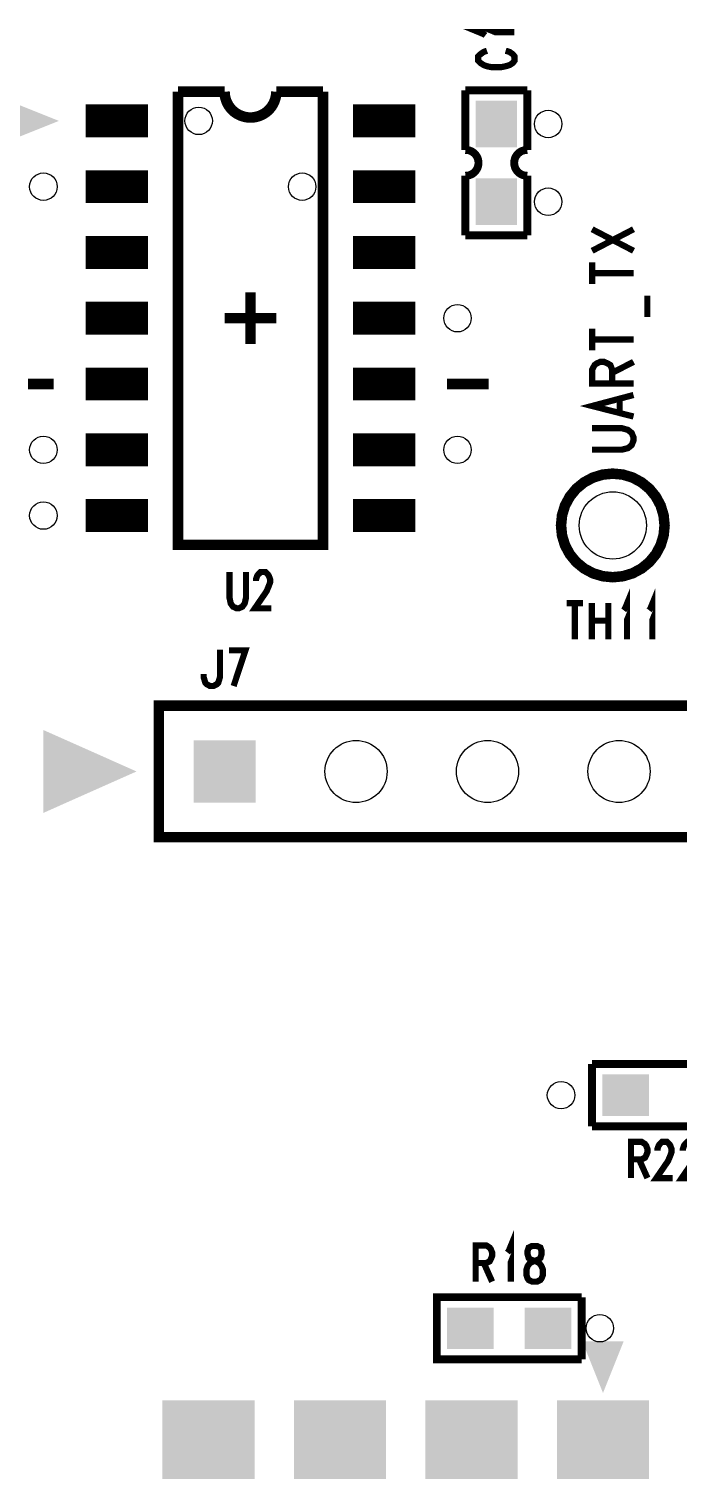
# Model space of a CAD drawing. Extents: x -8 to 142, y 0 to 126.
# Drawn here: x 70.22 to 82.76, y 40.34 to 68.33 of the extents above; entities that cross this region are included whole.
import ezdxf

# ---------------------------------------------------------------- set-up
doc = ezdxf.new("R2010")
doc.units = 0
doc.layers.get('0').update_dxf_attribs({"linetype": 'CONTINUOUS'})
doc.layers.add('02_ASSY1_GBR', color=6, linetype='CONTINUOUS')

# ---------------------------------------------------------------- blocks, each defined once
blk = doc.blocks.new('SQUARE_147')
blk.add_solid([(0.6, 0.6), (0.6, -0.6), (-0.6, 0.6), (-0.6, -0.6)])
blk = doc.blocks.new('ROUND_170')
blk.add_circle((0, 0), 0.265)
blk = doc.blocks.new('RECTANGLE_178')
blk.add_solid([(0.4, 0.45), (0.4, -0.45), (-0.4, 0.45), (-0.4, -0.45)])
blk = doc.blocks.new('RECTANGLE_180')
blk.add_solid([(0.45, 0.4), (0.45, -0.4), (-0.45, 0.4), (-0.45, -0.4)])
blk = doc.blocks.new('RECTANGLE_202')
blk.add_solid([(0.89, 0.76), (0.89, -0.76), (-0.89, 0.76), (-0.89, -0.76)])
blk = doc.blocks.new('ROUND_217')
blk.add_circle((0, 0), 0.6)
blk = doc.blocks.new('ROUND_218')
blk.add_circle((0, 0), 0.65)

msp = doc.modelspace()

# ---------------------------------------------------------------- linework, layer by layer
at = {"layer": '02_ASSY1_GBR'}
for points, const_width in [([(79.038, 68.21), (79.006, 68.235), (78.911, 68.274), (79.6, 68.274)], 0.12), ([(79.07, 67.914), (79.006, 67.892), (78.942, 67.847), (78.9, 67.806), (78.9, 67.72), (78.942, 67.679), (79.006, 67.637), (79.07, 67.615), (79.165, 67.596), (79.335, 67.596), (79.43, 67.615), (79.505, 67.637), (79.568, 67.679), (79.6, 67.72), (79.6, 67.806), (79.568, 67.847), (79.505, 67.892), (79.43, 67.914)], 0.12), ([(75.9, 67.125), (75.9, 58.375), (73.1, 58.375), (73.1, 67.125)], 0.2032), ([(73.1, 67.125), (74, 67.125)], 0.2032), ([(75, 67.125), (74.998, 67.076), (74.99, 67.027), (74.978, 66.98), (74.962, 66.934), (74.941, 66.889), (74.916, 66.847), (74.887, 66.808), (74.854, 66.771), (74.817, 66.738), (74.778, 66.709), (74.736, 66.684), (74.691, 66.663), (74.645, 66.647), (74.598, 66.635), (74.549, 66.627), (74.5, 66.625), (74.451, 66.627), (74.402, 66.635), (74.355, 66.647), (74.309, 66.663), (74.264, 66.684), (74.222, 66.709), (74.183, 66.738), (74.146, 66.771), (74.113, 66.808), (74.084, 66.847), (74.059, 66.889), (74.038, 66.934), (74.022, 66.98), (74.01, 67.027), (74.002, 67.076), (74, 67.125)], 0.2032), ([(75.9, 67.125), (75, 67.125)], 0.2032), ([(78.65, 67.15), (79.85, 67.15)], 0.1524), ([(78.65, 67.15), (78.65, 66)], 0.1524), ([(79.85, 67.15), (79.85, 66)], 0.1524), ([(71.318, 66.56), (72.518, 66.56)], 0.635), ([(76.483, 66.56), (77.683, 66.56)], 0.635), ([(78.65, 66), (78.675, 65.999), (78.699, 65.996), (78.724, 65.99), (78.747, 65.982), (78.77, 65.972), (78.791, 65.96), (78.811, 65.945), (78.83, 65.929), (78.847, 65.91), (78.862, 65.89), (78.875, 65.869), (78.886, 65.847), (78.894, 65.823), (78.9, 65.799), (78.904, 65.775), (78.905, 65.75), (78.904, 65.725), (78.9, 65.701), (78.894, 65.677), (78.886, 65.653), (78.875, 65.631), (78.862, 65.61), (78.847, 65.59), (78.83, 65.571), (78.811, 65.555), (78.791, 65.54), (78.77, 65.528), (78.747, 65.518), (78.724, 65.51), (78.699, 65.504), (78.675, 65.501), (78.65, 65.5)], 0.1524), ([(79.85, 65.5), (79.825, 65.501), (79.801, 65.504), (79.776, 65.51), (79.753, 65.518), (79.73, 65.528), (79.709, 65.54), (79.689, 65.555), (79.67, 65.571), (79.653, 65.59), (79.638, 65.61), (79.625, 65.631), (79.614, 65.653), (79.606, 65.677), (79.6, 65.701), (79.596, 65.725), (79.595, 65.75), (79.596, 65.775), (79.6, 65.799), (79.606, 65.823), (79.614, 65.847), (79.625, 65.869), (79.638, 65.89), (79.653, 65.91), (79.67, 65.929), (79.689, 65.945), (79.709, 65.96), (79.73, 65.972), (79.753, 65.982), (79.776, 65.99), (79.801, 65.996), (79.825, 65.999), (79.85, 66)], 0.1524), ([(71.318, 65.29), (72.518, 65.29)], 0.635), ([(76.483, 65.29), (77.683, 65.29)], 0.635), ([(78.65, 65.5), (78.65, 64.35)], 0.1524), ([(79.85, 65.5), (79.85, 64.35)], 0.1524), ([(78.65, 64.35), (79.85, 64.35)], 0.1524), ([(81.1, 64.468), (81.9, 64.052)], 0.12), ([(81.1, 64.052), (81.9, 64.468)], 0.12), ([(71.318, 64.02), (72.518, 64.02)], 0.635), ([(76.483, 64.02), (77.683, 64.02)], 0.635), ([(81.1, 63.412), (81.1, 63.828)], 0.12), ([(81.1, 63.62), (81.9, 63.62)], 0.12), ([(74.5, 63.25), (74.5, 62.25)], 0.2032), ([(71.318, 62.75), (72.518, 62.75)], 0.635), ([(76.483, 62.75), (77.683, 62.75)], 0.635), ([(82.167, 62.772), (82.167, 63.188)], 0.12), ([(74, 62.75), (75, 62.75)], 0.2032), ([(81.1, 62.132), (81.1, 62.548)], 0.12), ([(81.1, 62.34), (81.9, 62.34)], 0.12), ([(81.9, 61.492), (81.1, 61.492), (81.1, 61.758), (81.148, 61.846), (81.185, 61.875), (81.258, 61.908), (81.33, 61.908), (81.403, 61.875), (81.452, 61.846), (81.488, 61.758), (81.488, 61.492)], 0.12), ([(81.488, 61.696), (81.9, 61.908)], 0.12), ([(71.318, 61.48), (72.518, 61.48)], 0.635), ([(76.483, 61.48), (77.683, 61.48)], 0.635), ([(70.2, 61.48), (70.7, 61.48)], 0.2032), ([(78.3, 61.48), (79.1, 61.48)], 0.2032), ([(81.9, 60.852), (81.1, 61.056), (81.9, 61.268)], 0.12), ([(81.633, 60.927), (81.633, 61.189)], 0.12), ([(71.318, 60.21), (72.518, 60.21)], 0.635), ([(76.483, 60.21), (77.683, 60.21)], 0.635), ([(81.1, 60.212), (81.67, 60.212), (81.791, 60.241), (81.864, 60.299), (81.9, 60.391), (81.9, 60.449), (81.864, 60.536), (81.791, 60.595), (81.67, 60.628), (81.1, 60.628)], 0.12), ([(80.5, 58.75), (80.519, 58.555), (80.576, 58.367), (80.669, 58.194), (80.793, 58.043), (80.944, 57.919), (81.117, 57.826), (81.305, 57.769), (81.5, 57.75), (81.695, 57.769), (81.883, 57.826), (82.056, 57.919), (82.207, 58.043), (82.331, 58.194), (82.424, 58.367), (82.481, 58.555), (82.5, 58.75), (82.481, 58.945), (82.424, 59.133), (82.331, 59.306), (82.207, 59.457), (82.056, 59.581), (81.883, 59.674), (81.695, 59.731), (81.5, 59.75), (81.305, 59.731), (81.117, 59.674), (80.944, 59.581), (80.793, 59.457), (80.669, 59.306), (80.576, 59.133), (80.519, 58.945), (80.5, 58.75)], 0.2032), ([(71.318, 58.94), (72.518, 58.94)], 0.635), ([(76.483, 58.94), (77.683, 58.94)], 0.635), ([(74.096, 57.85), (74.096, 57.352), (74.118, 57.245), (74.163, 57.182), (74.233, 57.15), (74.277, 57.15), (74.344, 57.182), (74.389, 57.245), (74.414, 57.352), (74.414, 57.85)], 0.12), ([(74.608, 57.68), (74.608, 57.712), (74.63, 57.776), (74.653, 57.808), (74.697, 57.85), (74.79, 57.85), (74.834, 57.808), (74.856, 57.776), (74.879, 57.712), (74.879, 57.648), (74.856, 57.585), (74.812, 57.479), (74.586, 57.15), (74.904, 57.15)], 0.12), ([(81.71, 57.112), (81.735, 57.144), (81.774, 57.239), (81.774, 56.55)], 0.12), ([(82.2, 57.112), (82.225, 57.144), (82.264, 57.239), (82.264, 56.55)], 0.12), ([(80.606, 57.25), (80.924, 57.25)], 0.12), ([(80.765, 57.25), (80.765, 56.55)], 0.12), ([(81.096, 57.25), (81.096, 56.55)], 0.12), ([(81.414, 57.25), (81.414, 56.55)], 0.12), ([(81.096, 56.911), (81.414, 56.911)], 0.12), ([(73.911, 56.35), (73.911, 55.82), (73.879, 55.714), (73.847, 55.682), (73.787, 55.65), (73.72, 55.65), (73.659, 55.682), (73.628, 55.714), (73.596, 55.82), (73.596, 55.883)], 0.12), ([(74.086, 56.339), (74.404, 56.339), (74.175, 55.65)], 0.12), ([(72.73, 55.27), (93.05, 55.27), (93.05, 52.73), (72.73, 52.73), (72.73, 55.27)], 0.2), ([(81.1, 48.35), (83.9, 48.35), (83.9, 47.15), (81.1, 47.15)], 0.1524), ([(81.1, 47.15), (81.1, 48.35)], 0.1524), ([(81.851, 46.15), (81.851, 46.85), (82.055, 46.85), (82.121, 46.808), (82.144, 46.776), (82.169, 46.712), (82.169, 46.648), (82.144, 46.585), (82.121, 46.542), (82.055, 46.511), (81.851, 46.511)], 0.12), ([(82.363, 46.68), (82.363, 46.712), (82.385, 46.776), (82.408, 46.808), (82.452, 46.85), (82.545, 46.85), (82.589, 46.808), (82.611, 46.776), (82.634, 46.712), (82.634, 46.648), (82.611, 46.585), (82.567, 46.479), (82.341, 46.15), (82.659, 46.15)], 0.12), ([(82.853, 46.68), (82.853, 46.712), (82.875, 46.776), (82.898, 46.808), (82.942, 46.85), (83.035, 46.85), (83.079, 46.808), (83.101, 46.776), (83.124, 46.712), (83.124, 46.648), (83.101, 46.585), (83.057, 46.479), (82.831, 46.15), (83.149, 46.15)], 0.12), ([(82.007, 46.511), (82.169, 46.15)], 0.12), ([(79.465, 44.712), (79.49, 44.744), (79.529, 44.839), (79.529, 44.15)], 0.12), ([(78.851, 44.15), (78.851, 44.85), (79.055, 44.85), (79.121, 44.808), (79.144, 44.776), (79.169, 44.712), (79.169, 44.648), (79.144, 44.585), (79.121, 44.542), (79.055, 44.511), (78.851, 44.511)], 0.12), ([(79.942, 44.839), (79.875, 44.808), (79.853, 44.744), (79.853, 44.68), (79.875, 44.606), (79.92, 44.574), (80.012, 44.542), (80.079, 44.511), (80.124, 44.447), (80.149, 44.383), (80.149, 44.277), (80.124, 44.214), (80.101, 44.182), (80.035, 44.15), (79.942, 44.15), (79.875, 44.182), (79.853, 44.214), (79.831, 44.277), (79.831, 44.383), (79.853, 44.447), (79.898, 44.511), (79.965, 44.542), (80.057, 44.574), (80.101, 44.606), (80.124, 44.68), (80.124, 44.744), (80.101, 44.808), (80.035, 44.839), (79.942, 44.839)], 0.12), ([(79.007, 44.511), (79.169, 44.15)], 0.12), ([(80.9, 42.65), (78.1, 42.65), (78.1, 43.85), (80.9, 43.85)], 0.1524), ([(80.9, 43.85), (80.9, 42.65)], 0.1524)]:
    msp.add_lwpolyline(points, dxfattribs=dict(at, const_width=const_width))
for points in [[(69.8, 66.559968), (69.800002, 66.959968), (70.799918, 66.559968), (69.800002, 66.959968)], [(69.8, 66.160034), (69.8, 66.559968), (69.8, 66.160034), (70.799918, 66.559968)], [(70.500024, 53.999968), (70.50003, 54.799986), (72.299924, 53.999968), (70.50003, 54.799986)], [(70.50002, 53.20001), (70.500024, 53.999968), (70.50002, 53.20001), (72.299924, 53.999968)], [(80.910046, 42.999962), (81.709916, 43), (81.7099, 42.999962), (81.709916, 43)], [(81.309982, 42.000048), (80.910046, 42.999962), (81.309982, 42.000048), (81.7099, 42.999962)]]:
    msp.add_solid(points, dxfattribs=at)

# ---------------------------------------------------------------- block references
for name, p in [('RECTANGLE_178', (79.25, 66.5)), ('ROUND_170', (73.5, 66.56)), ('ROUND_170', (80.25, 66.5)), ('ROUND_170', (70.5, 65.29)), ('ROUND_170', (75.5, 65.29)), ('RECTANGLE_178', (79.25, 65)), ('ROUND_170', (80.25, 65)), ('ROUND_170', (78.5, 62.75)), ('ROUND_170', (70.5, 60.21)), ('ROUND_170', (78.5, 60.21)), ('ROUND_218', (81.5, 58.75)), ('ROUND_170', (70.5, 58.94)), ('SQUARE_147', (74, 54)), ('ROUND_217', (76.54, 54)), ('ROUND_217', (79.08, 54)), ('ROUND_217', (81.62, 54)), ('RECTANGLE_180', (81.75, 47.75)), ('ROUND_170', (80.5, 47.75)), ('RECTANGLE_180', (78.75, 43.25)), ('RECTANGLE_180', (80.25, 43.25)), ('ROUND_170', (81.25, 43.25)), ('RECTANGLE_202', (73.69, 41.1)), ('RECTANGLE_202', (76.23, 41.1)), ('RECTANGLE_202', (78.77, 41.1)), ('RECTANGLE_202', (81.31, 41.1))]:
    msp.add_blockref(name, p, dxfattribs=at)

doc.saveas('drawing.dxf')
